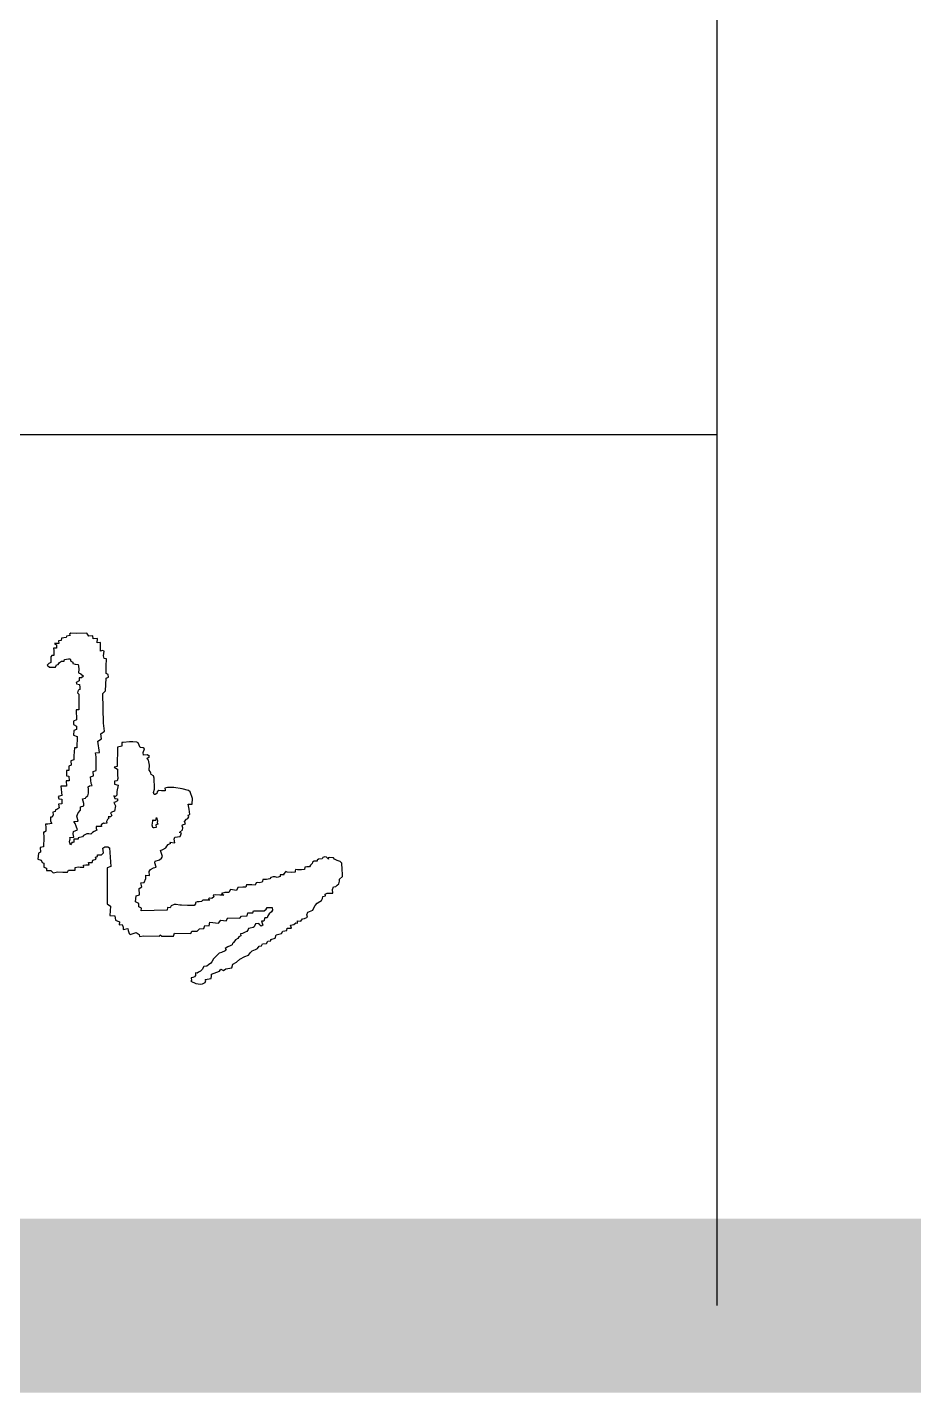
# Model space of a CAD drawing. Header units: inches. Extents: x -1128797 to -980297, y 1991282 to 2033282.
# Drawn here: x -995193 to -994684, y 1992232 to 1993016 of the extents above; entities that cross this region are included whole.
import ezdxf

# ---------------------------------------------------------------- set-up
doc = ezdxf.new("R2010")
doc.units = ezdxf.units.IN
doc.header["$MEASUREMENT"] = 0
for name, color, linetype in [('PUB_TITLE', 4, 'Continuous'), ('XD修改V1.1', 1, 'Continuous'), ('图框', 7, 'Continuous')]:
    doc.layers.add(name, color=color, linetype=linetype)

# ---------------------------------------------------------------- blocks, each defined once
blk = doc.blocks.new('A$C4CA6255D')
at = {"color": 240}
for p, q in [((940.83, 376.22), (938.27, 376.1)), ((938.27, 376.1), (939.36, 375.35)), ((939.36, 375.35), (939.36, 373.34)), ((942.37, 378.09), (940.77, 377.75)), ((940.77, 377.75), (940.83, 376.22)), ((942.51, 379.43), (942.37, 378.09)), ((945.39, 379.83), (942.51, 379.43)), ((945.72, 380.77), (945.39, 379.83)), ((948, 381.1), (945.72, 380.77)), ((948.41, 382.64), (947.6, 382.04)), ((947.6, 382.04), (948, 381.1)), ((951.69, 382.44), (948.41, 382.64)), ((958.39, 382.57), (951.69, 382.44)), ((959.66, 380.83), (958.39, 382.57)), ((962.08, 380.9), (959.66, 380.83)), ((962.35, 379.16), (962.08, 380.9)), ((964.89, 379.36), (962.35, 379.16)), ((964.69, 376.62), (964.89, 379.36)), ((966.84, 376.75), (964.69, 376.62)), ((966.84, 371.46), (966.84, 376.75)), ((936.54, 368.65), (935.81, 367.85)), ((935.81, 367.85), (936.01, 366.04)), ((936.01, 366.04), (935.87, 364.43)), ((937.88, 368.65), (936.54, 368.65)), ((939.36, 373.34), (937.62, 373.27)), ((937.62, 373.27), (937.88, 371.73)), ((937.88, 371.73), (937.88, 368.65)), ((944.18, 365.24), (944.38, 366.11)), ((944.38, 366.11), (946.93, 366.64)), ((946.93, 366.64), (948, 366.64)), ((948, 366.64), (948.27, 365.17)), ((968.14, 371.75), (966.84, 371.46)), ((969.09, 371.47), (968.14, 371.75)), ((968.67, 368.54), (969.09, 371.47)), ((969.04, 366.74), (968.67, 368.54)), ((970.51, 366.69), (969.04, 366.74)), ((970.37, 362.1), (970.51, 366.69)), ((934.73, 363.63), (933.73, 362.63)), ((933.73, 362.63), (935.14, 361.49)), ((935.87, 364.43), (934.73, 363.63)), ((935.14, 361.49), (937.21, 361.49)), ((937.21, 361.49), (938.76, 361.49)), ((937.21, 361.49), (937.21, 361.49)), ((938.76, 361.49), (939.43, 362.96)), ((939.43, 362.96), (940.56, 363.1)), ((940.56, 363.1), (941.3, 364.37)), ((941.3, 364.37), (942.58, 365.24)), ((942.58, 365.24), (944.18, 365.24)), ((948.27, 365.17), (949.68, 364.57)), ((949.68, 364.57), (949.68, 363.76)), ((949.68, 363.76), (951.02, 363.23)), ((951.02, 363.23), (952.96, 363.16)), ((952.96, 363.16), (953.16, 361.96)), ((953.16, 361.96), (953.3, 360.08)), ((953.3, 360.08), (953.16, 357.87)), ((953.16, 357.87), (954.64, 357.2)), ((970.28, 357.51), (970.37, 362.1)), ((971.7, 356.9), (970.28, 357.51)), ((953.57, 352.85), (951.75, 351.95)), ((951.75, 351.95), (951.95, 350.94)), ((951.95, 350.94), (953.7, 350.61)), ((953.57, 354.73), (953.57, 352.85)), ((955.04, 354.73), (953.57, 354.73)), ((953.7, 350.61), (953.9, 348.8)), ((953.9, 348.8), (953.9, 347.46)), ((954.64, 357.2), (956.31, 355.87)), ((956.31, 355.87), (955.04, 354.73)), ((969.9, 346.77), (970.37, 354.67)), ((970.37, 354.67), (971.89, 355.29)), ((971.89, 355.29), (971.7, 356.9)), ((952.96, 347.13), (952.56, 345.46)), ((952.56, 345.46), (953.36, 344.52)), ((952.56, 345.46), (952.56, 345.46)), ((953.9, 347.46), (952.96, 347.13)), ((952.96, 347.13), (952.96, 347.13)), ((953.36, 344.52), (953.43, 342.71)), ((953.43, 342.71), (953.36, 334.75)), ((968.29, 345.07), (969.9, 346.77)), ((968.71, 326.47), (968.29, 345.07)), ((951.61, 334.75), (951.82, 328.55)), ((953.36, 334.75), (951.61, 334.75)), ((951.82, 328.55), (950.01, 327.88)), ((950.01, 327.88), (950.01, 325.6)), ((950.01, 325.6), (951.82, 324.73)), ((951.82, 324.73), (951.95, 322.59)), ((969.28, 321.5), (968.71, 326.47)), ((950.21, 322.05), (950.07, 318.97)), ((950.07, 318.97), (952.28, 318.3)), ((951.95, 322.59), (950.21, 322.05)), ((952.28, 318.3), (952.15, 311.23)), ((965.11, 315.26), (967.48, 316.68)), ((966.23, 308.33), (965.11, 315.26)), ((966.96, 319.89), (969.28, 321.5)), ((967.48, 316.68), (966.96, 319.89)), ((984.84, 314.92), (980.92, 314.59)), ((987.05, 314.83), (984.84, 314.92)), ((989.41, 314.78), (987.05, 314.83)), ((990.21, 314.36), (989.41, 314.78)), ((950.61, 311.23), (950.2, 306.21)), ((952.15, 311.23), (950.61, 311.23)), ((963.83, 308.06), (966.23, 308.33)), ((964.11, 305.56), (963.83, 308.06)), ((977.53, 311.58), (977.16, 299.61)), ((980.12, 312.24), (977.53, 311.58)), ((977.53, 311.58), (977.53, 311.58)), ((980.19, 314.53), (980.12, 312.24)), ((980.92, 314.59), (980.19, 314.53)), ((991.49, 311.37), (990.21, 314.36)), ((993.43, 311.18), (991.49, 311.37)), ((993.33, 308.35), (994.23, 310.52)), ((993.57, 306.61), (993.33, 308.35)), ((994.23, 310.52), (993.43, 311.18)), ((996.12, 306.8), (993.57, 306.61)), ((997.34, 305.67), (996.12, 306.8)), ((948.53, 300.39), (947.05, 299.65)), ((947.05, 299.65), (947.12, 297.04)), ((950.2, 303.67), (948.33, 303.13)), ((948.33, 303.13), (948.53, 300.39)), ((950.2, 306.21), (950.2, 303.67)), ((964.07, 296.99), (964.11, 305.56)), ((977.16, 299.61), (975.27, 299.18)), ((975.27, 299.18), (977.45, 297.81)), ((977.45, 297.81), (977.45, 294.35)), ((995.79, 304.44), (997.34, 305.67)), ((996.68, 303.41), (995.79, 304.44)), ((997.39, 300.35), (996.68, 303.41)), ((997.11, 297.3), (997.39, 300.35)), ((947.26, 290.57), (945.56, 290.53)), ((945.56, 290.53), (945.75, 287.23)), ((947.12, 297.04), (945.57, 297)), ((945.57, 297), (945.71, 293.7)), ((945.71, 293.7), (947.19, 293.49)), ((947.19, 293.49), (947.26, 290.57)), ((960.56, 293.06), (962.41, 293.73)), ((960.94, 288.91), (960.56, 293.06)), ((962.22, 296.38), (964.07, 296.99)), ((962.41, 293.73), (962.22, 296.38)), ((977.31, 290.52), (975.51, 290.33)), ((975.51, 290.33), (975.65, 288.43)), ((977.54, 292.13), (977.31, 290.52)), ((977.45, 294.35), (977.54, 292.13)), ((997.68, 296.41), (997.11, 297.3)), ((998.15, 295.42), (997.68, 296.41)), ((998.48, 294.48), (998.15, 295.42)), ((999.89, 293.77), (998.48, 294.48)), ((1000.27, 292.36), (999.89, 293.77)), ((1000.27, 290.19), (1000.27, 292.36)), ((1000.55, 288.02), (1000.27, 290.19)), ((942.78, 281.48), (940.52, 280.92)), ((940.52, 280.92), (940.99, 279.31)), ((942.22, 287.23), (942.78, 281.48)), ((945.75, 287.23), (942.22, 287.23)), ((958, 280.63), (958.95, 281.34)), ((958.95, 281.34), (959.42, 282.9)), ((959.14, 286.92), (960.04, 287.54)), ((959.38, 285.46), (959.14, 286.92)), ((959.42, 282.9), (959.38, 285.46)), ((960.04, 287.54), (961.56, 287.68)), ((961.56, 287.68), (960.94, 288.91)), ((975.22, 281.16), (975.79, 279.6)), ((976.22, 280.78), (975.22, 281.16)), ((975.65, 288.43), (977.92, 287.87)), ((977.07, 281.73), (976.22, 280.78)), ((977.92, 287.87), (976.96, 284.02)), ((976.96, 284.02), (977.07, 281.73)), ((999.89, 283.41), (1000.41, 285.39)), ((1000.27, 282.14), (999.89, 283.41)), ((1000.79, 282.14), (1000.27, 282.14)), ((1000.41, 285.39), (1000.55, 288.02)), ((1001.83, 282.75), (1000.79, 282.14)), ((1002.16, 283.74), (1001.83, 282.75)), ((1003.24, 284.68), (1002.16, 283.74)), ((1004.75, 284.35), (1003.24, 284.68)), ((1007.11, 284.3), (1004.75, 284.35)), ((1008.66, 286.38), (1007.01, 286.05)), ((1007.01, 286.05), (1007.06, 285.1)), ((1007.06, 285.1), (1007.11, 284.3)), ((1012.48, 286.38), (1008.66, 286.38)), ((1017.72, 285.58), (1012.48, 286.38)), ((1021.6, 284.51), (1017.72, 285.58)), ((1022.73, 283.76), (1021.6, 284.51)), ((1024.14, 279.52), (1022.73, 283.76)), ((938.87, 272.61), (938.63, 271.47)), ((940.05, 272.89), (938.87, 272.61)), ((941.18, 273.78), (940.05, 272.89)), ((942.78, 276.19), (940.66, 276.14)), ((940.66, 276.14), (941.18, 273.78)), ((940.99, 279.31), (942.74, 279.17)), ((942.74, 279.17), (942.78, 276.19)), ((953.03, 270.76), (954.45, 272.37)), ((954.45, 274.36), (956.44, 275.07)), ((954.45, 272.37), (954.45, 274.36)), ((955.68, 279.4), (957.53, 279.9)), ((956.49, 276.44), (955.68, 279.4)), ((956.44, 275.07), (956.49, 276.44)), ((957.53, 279.9), (958, 280.63)), ((975.93, 277.23), (975.17, 277.19)), ((975.17, 277.19), (976.26, 274.96)), ((976.26, 274.96), (975.64, 271.71)), ((975.79, 279.6), (977.4, 279.32)), ((977.5, 278.09), (975.93, 277.23)), ((977.4, 279.32), (977.5, 278.09)), ((1021.36, 276.03), (1023.91, 276.03)), ((1022.02, 272.97), (1021.36, 276.03)), ((1022.49, 269.53), (1022.02, 272.97)), ((1023.91, 276.03), (1024.14, 279.52)), ((936.51, 264.05), (933.96, 263.58)), ((935.7, 267.89), (935.7, 265.42)), ((936.74, 267.89), (935.7, 267.89)), ((935.7, 265.42), (936.51, 264.05)), ((937.4, 269.4), (936.74, 267.89)), ((938.63, 271.47), (937.07, 271.1)), ((937.07, 271.1), (937.4, 269.4)), ((950.33, 265.22), (953.03, 265.55)), ((951.14, 263.97), (950.33, 265.22)), ((951.7, 262.36), (951.14, 263.97)), ((952.13, 268.68), (953.03, 270.76)), ((953.03, 265.55), (952.13, 268.68)), ((968.63, 264.18), (967.3, 263.09)), ((969.25, 264.09), (968.63, 264.18)), ((970.72, 264.33), (969.25, 264.09)), ((971.14, 266.46), (970.67, 265.37)), ((970.67, 265.37), (970.72, 264.33)), ((972.14, 267.35), (971.14, 266.46)), ((972.99, 268.25), (971.52, 268.11)), ((971.52, 268.11), (972.14, 267.35)), ((974.22, 271.33), (972.99, 270.67)), ((972.99, 270.67), (973.89, 269.01)), ((973.89, 269.01), (972.99, 268.25)), ((975.64, 271.71), (974.22, 271.33)), ((999.09, 262.98), (999.32, 264.19)), ((999.32, 264.19), (999.46, 265.45)), ((999.39, 266.38), (999.55, 266.06)), ((999.42, 266.05), (999.39, 266.38)), ((999.46, 265.45), (999.42, 266.05)), ((999.55, 266.06), (1001.26, 266.17)), ((1001.26, 266.17), (1001.77, 267.66)), ((1001.26, 266.17), (1001.26, 266.17)), ((1001.77, 267.66), (1002.19, 266.24)), ((1002.19, 266.24), (1002.38, 265.61)), ((1002.38, 265.61), (1002.19, 264.59)), ((1002.19, 264.59), (1002.5, 263.63)), ((1017.96, 263.23), (1019.71, 263.84)), ((1019.2, 265.3), (1020.37, 266.8)), ((1019.71, 263.84), (1019.2, 265.3)), ((1020.37, 266.8), (1021.22, 267.22)), ((1021.22, 267.22), (1021.83, 268.26)), ((1021.55, 269.16), (1022.49, 269.53)), ((1021.83, 268.26), (1021.55, 269.16)), ((931.51, 255.29), (931.36, 249.56)), ((932.03, 258.59), (931.37, 258.54)), ((931.37, 258.54), (931.51, 255.29)), ((932.73, 259.15), (932.03, 258.59)), ((932.64, 263.58), (932.73, 261.46)), ((933.96, 263.58), (932.64, 263.58)), ((932.73, 261.46), (932.78, 259.76)), ((932.78, 259.76), (932.73, 259.15)), ((947.68, 255.3), (950.33, 255.59)), ((947.91, 254.45), (947.68, 255.3)), ((949.86, 257.58), (950, 259.09)), ((950.33, 255.59), (949.86, 257.58)), ((950, 259.09), (952.46, 260.04)), ((952.46, 260.04), (951.7, 262.36)), ((955.65, 255.66), (952.89, 255.02)), ((956.36, 256.56), (955.65, 255.66)), ((957.49, 257.27), (956.36, 256.56)), ((958.25, 257.6), (957.49, 257.27)), ((959.48, 257.6), (958.25, 257.6)), ((960.91, 257.46), (959.48, 257.6)), ((961.81, 258.31), (960.91, 257.46)), ((962.8, 259.07), (961.81, 258.31)), ((964.51, 259.88), (962.8, 259.07)), ((964.22, 262.1), (964.13, 260.96)), ((964.13, 260.96), (964.51, 259.88)), ((967.49, 262.2), (964.22, 262.1)), ((967.3, 263.09), (967.49, 262.2)), ((999.37, 261.6), (999.09, 262.98)), ((999.95, 261.37), (999.37, 261.6)), ((1000.35, 261.39), (999.95, 261.37)), ((1001.47, 261.53), (1000.35, 261.39)), ((1001.33, 263.14), (1001.3, 262.84)), ((1001.3, 262.84), (1001.59, 262.02)), ((1002.5, 263.63), (1001.33, 263.14)), ((1001.59, 262.02), (1001.47, 261.53)), ((1002.5, 263.63), (1002.5, 263.63)), ((1012.68, 254.19), (1013.2, 255.6)), ((1013.2, 255.6), (1016.41, 255.88)), ((1016.12, 258.33), (1018.01, 259.98)), ((1017.25, 258), (1016.12, 258.33)), ((1016.41, 255.88), (1017.25, 258)), ((1017.77, 262.62), (1017.96, 263.23)), ((1018.2, 261.25), (1017.77, 262.62)), ((1018.01, 259.98), (1018.2, 261.25)), ((931.36, 249.56), (929.19, 249)), ((929.19, 249), (929.52, 246.17)), ((947.44, 252.51), (947.91, 254.45)), ((948.06, 250.76), (947.44, 252.51)), ((948.86, 251.61), (948.06, 250.76)), ((948.06, 250.76), (948.06, 250.76)), ((949, 252.23), (948.86, 251.61)), ((949.57, 252.23), (949, 252.23)), ((950.33, 252.42), (949.57, 252.23)), ((950.8, 254.22), (950.19, 254.17)), ((950.19, 254.17), (950.33, 252.42)), ((952.89, 254.31), (950.8, 254.22)), ((952.89, 255.02), (952.89, 254.31)), ((968.23, 248.61), (969.46, 249.56)), ((968.65, 245.74), (968.23, 248.61)), ((969.46, 249.56), (971.39, 249.56)), ((971.39, 249.56), (972.52, 248.94)), ((972.52, 248.94), (973.23, 237.21)), ((1004.19, 247.26), (1005.65, 247.73)), ((1005.37, 243.55), (1004.19, 247.26)), ((1005.65, 247.73), (1007.49, 248.82)), ((1007.49, 248.82), (1008.2, 249.85)), ((1008.2, 249.85), (1008.95, 250.89)), ((1008.95, 250.89), (1010.56, 251.69)), ((1010.04, 252.35), (1013.1, 251.92)), ((1010.56, 251.69), (1010.04, 252.35)), ((1013.1, 251.92), (1012.68, 254.19)), ((928.3, 245.46), (927.78, 241.7)), ((927.78, 241.7), (929.81, 241.13)), ((929.52, 246.17), (928.3, 245.46)), ((929.81, 241.13), (930.51, 239.62)), ((930.51, 239.62), (931.46, 239.29)), ((931.46, 239.29), (931.6, 236.77)), ((956.31, 238.14), (957.68, 238.33)), ((957.68, 238.33), (959.7, 238.33)), ((959.47, 239.74), (961.58, 239.74)), ((959.7, 238.33), (959.47, 239.74)), ((961.58, 239.74), (962.15, 241.27)), ((962.15, 241.27), (964.22, 241.78)), ((963.75, 242.96), (964.97, 243.43)), ((964.22, 241.78), (963.75, 242.96)), ((964.97, 243.43), (965.07, 244.52)), ((965.07, 244.52), (967.47, 244.52)), ((967.47, 244.52), (968.65, 245.74)), ((1000.65, 239.5), (1000.98, 240.48)), ((1001.45, 236.86), (1000.65, 239.5)), ((1000.98, 240.48), (1003.58, 241.29)), ((1003.58, 241.29), (1004.8, 242.46)), ((1004.8, 242.46), (1005.37, 243.55)), ((1098.59, 239.03), (1097.56, 238.09)), ((1098.88, 239.93), (1098.59, 239.03)), ((1098.59, 239.03), (1098.59, 239.03)), ((1099.87, 240.45), (1098.88, 239.93)), ((1101.71, 240.64), (1099.87, 240.45)), ((1102.7, 241.81), (1101.71, 241.2)), ((1101.71, 241.2), (1101.71, 240.64)), ((1101.71, 240.64), (1101.71, 240.64)), ((1104.82, 242), (1102.7, 241.81)), ((1105.24, 242.8), (1104.82, 242)), ((1104.82, 242), (1104.82, 242)), ((1106.47, 243.18), (1105.24, 242.8)), ((1105.24, 242.8), (1105.24, 242.8)), ((1107.7, 242.99), (1106.47, 243.18)), ((1107.7, 242.99), (1107.7, 242.99)), ((1108.78, 241.86), (1107.7, 242.99)), ((1109.63, 242.94), (1108.54, 242.57)), ((1108.54, 242.57), (1108.78, 241.86)), ((1112.03, 242.71), (1109.63, 242.94)), ((1112.55, 241.81), (1112.03, 242.71)), ((1113.5, 241.4), (1112.55, 241.81)), ((1114.3, 241.06), (1113.5, 241.4)), ((1116.18, 240.26), (1114.3, 241.06)), ((1117.13, 239.27), (1116.18, 240.26)), ((1117.27, 235.29), (1117.13, 239.27)), ((931.6, 236.77), (933.2, 236.21)), ((933.2, 236.21), (933.29, 234.65)), ((933.29, 234.65), (935.93, 234.75)), ((935.93, 234.75), (937.4, 233.38)), ((937.4, 233.38), (940.27, 233.95)), ((940.27, 233.95), (943.43, 233.76)), ((943.43, 233.76), (946.31, 233.71)), ((946.31, 233.71), (946.88, 234.98)), ((946.88, 234.98), (949.47, 234.98)), ((949.47, 234.98), (950.98, 234.98)), ((950.98, 234.98), (951.12, 236.63)), ((951.12, 236.63), (952.87, 237.1)), ((952.87, 237.1), (954.28, 236.77)), ((954.28, 236.77), (956.5, 236.73)), ((956.5, 236.73), (956.31, 238.14)), ((973.23, 237.21), (970.96, 236.49)), ((970.96, 236.49), (970.96, 213.94)), ((993.96, 227.25), (995.04, 229.74)), ((995.04, 231.86), (997.4, 231.72)), ((995.04, 229.74), (995.04, 231.86)), ((997.07, 234.17), (998.06, 235.26)), ((997.4, 231.72), (997.07, 234.17)), ((998.06, 235.26), (999.76, 236.34)), ((999.76, 236.34), (1001.45, 236.86)), ((1073.01, 230.31), (1072.4, 229.6)), ((1074.29, 230.87), (1073.01, 230.31)), ((1075.65, 230.87), (1074.29, 230.87)), ((1076.88, 230.35), (1075.65, 230.87)), ((1078.81, 230.92), (1076.88, 230.35)), ((1078.81, 232.1), (1078.81, 230.92)), ((1079.85, 231.95), (1078.81, 232.1)), ((1081.25, 232.14), (1079.85, 231.95)), ((1082.26, 234.07), (1080.84, 232.52)), ((1080.84, 232.52), (1081.25, 232.14)), ((1083.15, 233.79), (1082.26, 234.07)), ((1086.08, 233.51), (1083.15, 233.79)), ((1088.08, 233.6), (1086.08, 233.51)), ((1088.31, 235.27), (1088.08, 234.56)), ((1088.08, 234.56), (1088.08, 233.6)), ((1089.54, 235.22), (1088.31, 235.27)), ((1092.04, 235.22), (1089.54, 235.22)), ((1093.92, 235.41), (1092.04, 235.22)), ((1094.11, 236.73), (1093.92, 235.41)), ((1095.39, 236.96), (1094.11, 236.73)), ((1097.04, 237.1), (1095.39, 236.96)), ((1097.56, 238.09), (1097.04, 237.1)), ((1115.71, 229.26), (1117.6, 231.05)), ((1117.5, 232.51), (1117.27, 235.29)), ((1117.6, 231.05), (1117.5, 232.51)), ((990.85, 223.49), (992.64, 224.48)), ((991.08, 219.53), (990.85, 223.49)), ((991.88, 226.97), (993.96, 227.25)), ((992.64, 224.48), (991.88, 226.97)), ((1047.71, 222.81), (1046.77, 220.97)), ((1051.62, 222.34), (1047.71, 222.81)), ((1052.38, 224.13), (1051.62, 222.34)), ((1055.44, 224.27), (1052.38, 224.13)), ((1057.42, 224.32), (1055.44, 224.27)), ((1057.71, 225.82), (1057.42, 224.32)), ((1057.71, 225.82), (1057.71, 225.82)), ((1061.01, 225.78), (1057.71, 225.82)), ((1063.08, 225.54), (1061.01, 225.78)), ((1063.77, 227.1), (1063.08, 225.54)), ((1064.52, 227.2), (1063.77, 227.1)), ((1065.75, 227.06), (1064.52, 227.2)), ((1067.51, 227.49), (1065.75, 227.06)), ((1067.64, 228), (1067.51, 227.49)), ((1067.92, 229.13), (1067.64, 228)), ((1068.53, 229.13), (1067.92, 229.13)), ((1070.18, 229.13), (1068.53, 229.13)), ((1072.4, 229.6), (1070.18, 229.13)), ((1072.4, 229.6), (1072.4, 229.6)), ((1111.32, 222.88), (1112.02, 224.48)), ((1111.55, 220.57), (1111.32, 222.88)), ((1112.02, 224.48), (1113.49, 224.67)), ((1113.49, 224.67), (1114.34, 225.57)), ((1114.34, 225.57), (1115.19, 226.44)), ((1115.19, 226.44), (1115.62, 228.04)), ((1115.62, 228.04), (1115.71, 229.26)), ((1115.71, 229.26), (1115.71, 229.26)), ((970.96, 213.94), (972.99, 212.48)), ((988.63, 215.15), (989.01, 218.97)), ((990.66, 214.26), (988.63, 215.15)), ((989.01, 218.97), (991.08, 219.53)), ((990.66, 212.04), (990.66, 214.26)), ((1010.8, 212.7), (1010.23, 211.38)), ((1012.82, 213.46), (1010.8, 212.7)), ((1013.96, 213.6), (1012.82, 213.46)), ((1016.36, 213.22), (1013.96, 213.6)), ((1017.31, 213.22), (1016.36, 213.22)), ((1020.94, 212.98), (1017.31, 213.22)), ((1023.15, 212.98), (1020.94, 212.98)), ((1024.1, 212.98), (1023.15, 212.98)), ((1025.23, 212.98), (1024.1, 212.98)), ((1025.98, 213.93), (1025.23, 212.98)), ((1026.97, 215.25), (1025.98, 214.73)), ((1025.98, 214.73), (1025.98, 213.93)), ((1025.98, 213.93), (1025.98, 213.93)), ((1028.39, 215.29), (1026.97, 215.25)), ((1029.8, 215.34), (1028.39, 215.29)), ((1030.65, 216.28), (1029.8, 215.34)), ((1033.01, 216.33), (1030.65, 216.28)), ((1034.88, 216.35), (1033.01, 216.33)), ((1034.65, 217.53), (1034.13, 217.11)), ((1034.13, 217.11), (1034.88, 216.35)), ((1036.2, 217.39), (1034.65, 217.53)), ((1037.48, 218.24), (1036.2, 217.39)), ((1038.47, 219.56), (1037.05, 219.32)), ((1037.05, 219.32), (1037.48, 218.24)), ((1041.2, 219.32), (1038.47, 219.56)), ((1043.56, 219.32), (1041.2, 219.32)), ((1044.36, 221.02), (1042.24, 220.31)), ((1042.24, 220.31), (1043.56, 219.32)), ((1046.77, 220.97), (1044.36, 221.02)), ((1099.67, 211.48), (1100.56, 212.94)), ((1100.56, 212.94), (1101.74, 214.4)), ((1101.74, 214.4), (1103.49, 215.49)), ((1103.49, 215.49), (1104.57, 216)), ((1104.57, 216), (1105.09, 217.32)), ((1105.09, 217.32), (1105.33, 218.45)), ((1105.33, 218.45), (1106.93, 218.97)), ((1106.84, 219.96), (1108.02, 220.67)), ((1106.93, 218.97), (1106.84, 219.96)), ((1108.02, 220.67), (1110.09, 220.62)), ((1110.09, 220.62), (1111.55, 220.57)), ((972.99, 212.48), (972.56, 206.8)), ((972.56, 206.8), (975.77, 206.42)), ((975.77, 206.42), (976.1, 203.69)), ((992.36, 211.19), (990.66, 212.04)), ((992.26, 209.69), (992.36, 211.19)), ((1008.44, 210.02), (992.26, 209.69)), ((1008.58, 211.62), (1008.44, 210.02)), ((1010.23, 211.38), (1008.58, 211.62)), ((1045.02, 203.41), (1046.05, 205.2)), ((1046.05, 205.2), (1053.55, 204.97)), ((1053.55, 204.97), (1054.59, 206.33)), ((1054.59, 206.33), (1058.17, 206.43)), ((1058.17, 206.43), (1058.55, 208.26)), ((1058.55, 208.26), (1061.76, 208.26)), ((1061.76, 208.26), (1062.23, 209.58)), ((1062.23, 209.58), (1068.74, 209.58)), ((1069.23, 205.16), (1068.62, 203.18)), ((1068.74, 209.58), (1069.94, 210.57)), ((1070.6, 205.3), (1069.23, 205.16)), ((1069.94, 210.57), (1070.74, 211.61)), ((1071.07, 206.47), (1070.6, 205.3)), ((1070.74, 211.61), (1073.76, 211.61)), ((1071.97, 207.65), (1071.07, 206.47)), ((1073.43, 208.97), (1071.97, 207.65)), ((1073.95, 210.1), (1073.43, 208.97)), ((1073.76, 211.61), (1073.95, 210.1)), ((1091.57, 203.2), (1092.61, 204.61)), ((1092.61, 204.61), (1093.93, 204.9)), ((1093.93, 204.9), (1095.68, 205.65)), ((1095.25, 207.06), (1096.04, 208.8)), ((1095.68, 205.65), (1095.25, 207.06)), ((1096.04, 208.8), (1099.15, 209.93)), ((1099.15, 209.93), (1099.67, 211.48)), ((976.1, 203.69), (978.6, 202.79)), ((978.6, 202.79), (978.55, 200.86)), ((978.55, 200.86), (980.39, 201.05)), ((980.39, 201.05), (981.05, 199.35)), ((981.05, 199.35), (981.05, 198.03)), ((981.05, 198.03), (983.93, 198.5)), ((983.93, 198.5), (984.12, 197.33)), ((984.12, 197.33), (984.64, 195.58)), ((985.3, 194.78), (988.98, 196.01)), ((988.98, 196.01), (990.96, 194.78)), ((1023.2, 195.52), (1023.77, 196.93)), ((1023.77, 196.93), (1027.12, 196.98)), ((1027.12, 196.98), (1028.58, 198.49)), ((1028.58, 198.49), (1031.13, 198.54)), ((1031.13, 198.54), (1031.93, 200.37)), ((1031.93, 200.37), (1034.52, 200.28)), ((1034.52, 200.28), (1034.9, 202.45)), ((1034.9, 202.45), (1040.37, 201.83)), ((1040.37, 201.83), (1041.76, 203.7)), ((1041.76, 203.7), (1045.02, 203.41)), ((1056.44, 196.04), (1055.21, 195.52)), ((1057, 196.27), (1056.44, 196.04)), ((1058, 196.67), (1057, 196.27)), ((1058.72, 198), (1058, 196.67)), ((1059.05, 198.61), (1058.72, 198)), ((1060.13, 198.89), (1059.05, 198.61)), ((1062.02, 199.17), (1060.13, 198.89)), ((1062.58, 199.64), (1062.02, 199.17)), ((1063.38, 201.43), (1062.58, 199.64)), ((1065.41, 201.67), (1063.38, 201.43)), ((1063.38, 201.43), (1063.38, 201.43)), ((1066.07, 200.82), (1065.41, 201.67)), ((1066.87, 200.07), (1066.07, 200.82)), ((1067.91, 200.73), (1066.87, 200.07)), ((1068.62, 203.18), (1067.2, 203.13)), ((1067.2, 203.13), (1067.91, 200.73)), ((1079.64, 195.48), (1080.44, 196.98)), ((1080.44, 196.98), (1082.85, 197.31)), ((1082.85, 197.31), (1083.13, 198.82)), ((1083.13, 198.82), (1085.73, 198.91)), ((1085.21, 200.75), (1087.28, 201.08)), ((1085.73, 198.91), (1085.21, 200.75)), ((1087.28, 201.08), (1088.56, 202.16)), ((1088.56, 202.16), (1089.64, 201.98)), ((1089.5, 203.29), (1091.57, 203.2)), ((1089.64, 201.98), (1089.5, 203.29)), ((984.64, 195.58), (985.3, 194.78)), ((990.96, 194.78), (991.19, 193.7)), ((991.19, 193.7), (993.88, 194.12)), ((993.88, 194.12), (1003.5, 193.75)), ((1003.5, 193.75), (1004.07, 194.74)), ((1004.07, 194.74), (1005.11, 193.89)), ((1005.11, 193.89), (1012.26, 193.89)), ((1012.26, 193.89), (1012.88, 195.62)), ((1012.88, 195.62), (1023.2, 195.52)), ((1047.6, 187.77), (1046.14, 187.11)), ((1048.8, 188.5), (1047.6, 187.77)), ((1049.08, 189.3), (1048.8, 188.5)), ((1049.69, 189.91), (1049.08, 189.3)), ((1050.54, 190.9), (1049.69, 189.91)), ((1050.83, 191.61), (1050.54, 190.9)), ((1052.38, 192.41), (1050.83, 191.61)), ((1052.9, 193.49), (1052.38, 192.41)), ((1052.38, 192.41), (1052.38, 192.41)), ((1054.27, 194.11), (1052.9, 193.49)), ((1052.9, 193.49), (1052.9, 193.49)), ((1055.21, 195.52), (1053.99, 195.19)), ((1053.99, 195.19), (1054.27, 194.11)), ((1064.65, 186.06), (1065.71, 187.59)), ((1065.71, 187.59), (1067.13, 187.73)), ((1067.13, 187.73), (1067.83, 189.15)), ((1067.83, 189.15), (1070.19, 189.33)), ((1070.19, 189.33), (1071.13, 190.61)), ((1071.13, 190.61), (1072.83, 190.84)), ((1072.83, 190.84), (1072.88, 191.83)), ((1072.88, 191.83), (1075.73, 192.55)), ((1075.73, 192.55), (1076.34, 194.63)), ((1076.34, 194.63), (1079.64, 195.48)), ((1037.27, 179.66), (1036.28, 177.92)), ((1037.93, 180.37), (1037.27, 179.66)), ((1039.68, 182.21), (1037.93, 180.37)), ((1040.67, 183.15), (1039.68, 182.21)), ((1042.22, 183.62), (1040.67, 183.15)), ((1044.44, 184.75), (1042.22, 183.62)), ((1042.22, 183.62), (1042.22, 183.62)), ((1045.1, 185.03), (1044.44, 184.75)), ((1046.14, 187.11), (1044.49, 186.07)), ((1044.49, 186.07), (1045.1, 185.03)), ((1051.61, 177.7), (1053.69, 179.4)), ((1053.69, 179.4), (1056.66, 181.09)), ((1056.66, 181.09), (1058.92, 182.08)), ((1058.92, 182.08), (1060.29, 183.59)), ((1060.29, 183.59), (1061.23, 184.72)), ((1061.23, 184.72), (1063.4, 185.57)), ((1063.4, 185.57), (1064.65, 186.06)), ((1025.94, 170.97), (1025.94, 169.27)), ((1027.13, 170.67), (1025.94, 170.97)), ((1027.89, 171.42), (1027.13, 170.67)), ((1029.07, 172.03), (1027.89, 171.42)), ((1027.89, 171.42), (1027.89, 171.42)), ((1030.15, 173.12), (1029.07, 172.03)), ((1031.28, 174.91), (1030.15, 173.12)), ((1032.98, 175.1), (1031.28, 174.91)), ((1031.28, 174.91), (1031.28, 174.91)), ((1034.11, 176.04), (1032.98, 175.1)), ((1032.98, 175.1), (1032.98, 175.1)), ((1035.57, 176.98), (1034.11, 176.04)), ((1034.11, 176.04), (1034.11, 176.04)), ((1036.28, 177.92), (1035.57, 176.98)), ((1035.89, 170.12), (1040.98, 172.05)), ((1040.98, 172.05), (1041.83, 173.32)), ((1041.83, 173.32), (1043.43, 172.33)), ((1043.43, 172.33), (1044.94, 173.42)), ((1044.94, 173.42), (1048.72, 174.08)), ((1048.72, 174.08), (1049.28, 176.38)), ((1049.28, 176.38), (1051.61, 177.7)), ((1023.48, 166.26), (1023.06, 165.74)), ((1023.06, 165.74), (1026.13, 164.37)), ((1024.38, 168), (1023.39, 167.76)), ((1023.39, 167.76), (1023.48, 166.26)), ((1025.32, 168.52), (1024.38, 168)), ((1025.94, 169.27), (1025.32, 168.52)), ((1026.13, 164.37), (1029.05, 164)), ((1029.05, 164), (1030.28, 164.09)), ((1030.28, 164.09), (1032.02, 164.94)), ((1032.02, 164.94), (1032.4, 166.3)), ((1032.12, 166.92), (1035.75, 167.48)), ((1032.4, 166.3), (1032.12, 166.92)), ((1035.75, 167.48), (1035.94, 168.99)), ((1035.94, 168.99), (1035.89, 170.12))]:
    blk.add_line(p, q, dxfattribs=at)
blk = doc.blocks.new('A$C1C4A14D2')
at = {"color": 240, "xscale": 0.0092159999934956, "yscale": 0.0092159999934956, "zscale": 0.0092159999934956}
blk.add_blockref('A$C4CA6255D', (17.552, -24.6649), dxfattribs=at)
blk = doc.blocks.new('A$C7E80777F')
at = {"layer": 'XD修改V1.1', "color": 1, "linetype": 'Continuous'}
blk.add_blockref('A$C1C4A14D2', (0, 0), dxfattribs=at)

msp = doc.modelspace()

# ---------------------------------------------------------------- linework, layer by layer
at = {"layer": 'PUB_TITLE', "color": 1, "const_width": 100}
for points in [[(-1126297.40571, 1992281.5788), (-981297.40571, 1992281.5788), (-981297.40571, 2032281.5788), (-1126297.40571, 2032281.5788)], [(-981297.40571, 2032281.5788), (-1126297.40571, 2032281.5788), (-1126297.40571, 1992281.5788), (-981297.40571, 1992281.5788)]]:
    msp.add_lwpolyline(points, dxfattribs=at)
at = {"layer": '图框', "color": 240, "ltscale": 0.5}
for p, q in [((-994797.40571, 1995281.5788), (-994797.40571, 1992281.5788)), ((-994797.40571, 1995281.5788), (-994797.40571, 1992281.5788)), ((-994797.40571, 1992781.5788), (-999297.40571, 1992781.5788))]:
    msp.add_line(p, q, dxfattribs=at)
at = {"layer": '图框', "color": 240, "const_width": 60}
msp.add_lwpolyline([(-1000797.40571, 1996487.40266), (-981297.40571, 1996487.8288), (-981297.40571, 1992281.5788), (-1000797.40571, 1992281.5788)], close=True, dxfattribs=at)

# ---------------------------------------------------------------- block references
at = {"layer": 'XD修改V1.1', "color": 1, "linetype": 'Continuous', "xscale": 100, "yscale": 100, "zscale": 100}
msp.add_blockref('A$C7E80777F', (-997797.40571, 1994781.5788), dxfattribs=at)

doc.saveas('drawing.dxf')
